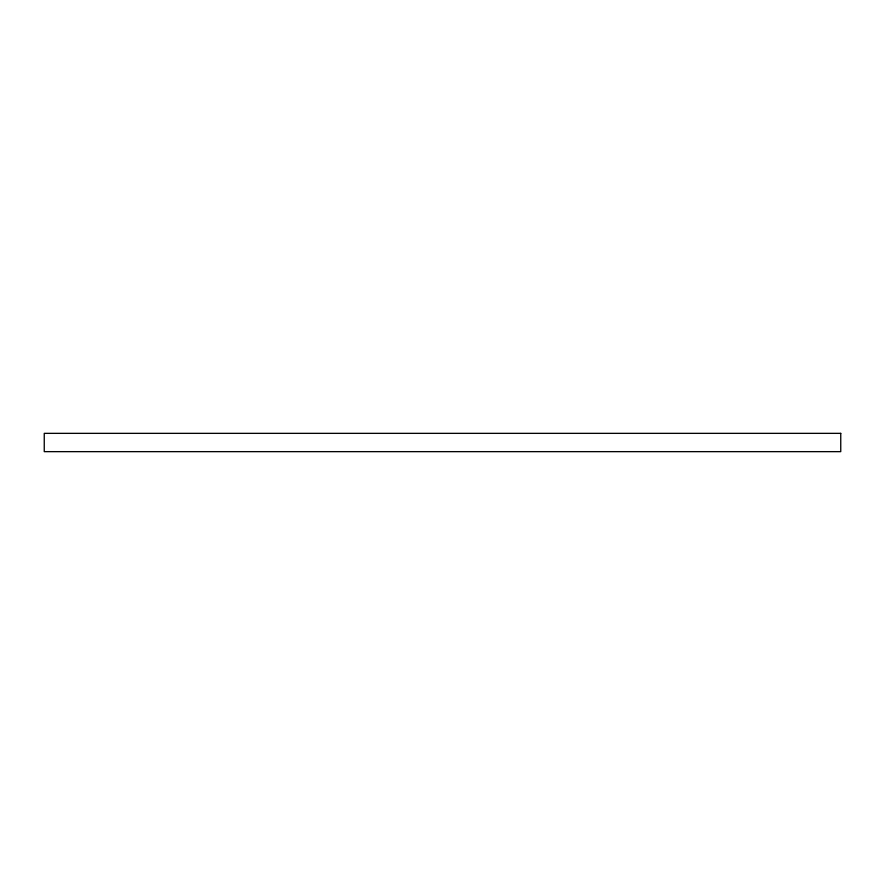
<?xml version="1.0" encoding="UTF-8"?>
<svg xmlns="http://www.w3.org/2000/svg" width="885" height="885" viewBox="0 0 885 885"><rect width="100%" height="100%" fill="white"/><g stroke="black" fill="none" stroke-linecap="round" stroke-linejoin="round"><path stroke-width="1.33" d="M840.75 433.351L44.25 433.351L44.25 451.649L840.75 451.649L840.75 433.351"/></g></svg>
